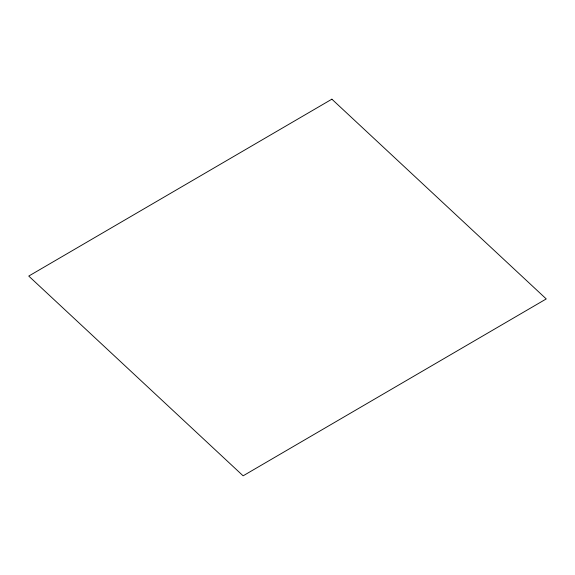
<?xml version="1.0" encoding="UTF-8"?>
<svg xmlns="http://www.w3.org/2000/svg" width="575" height="575" viewBox="0 0 575 575"><rect width="100%" height="100%" fill="white"/><g stroke="black" fill="none" stroke-linecap="round" stroke-linejoin="round"><path stroke-width="0.86" d="M331.883 99.18L28.75 276.072L243.117 475.82L546.25 298.928L331.883 99.18"/></g></svg>
